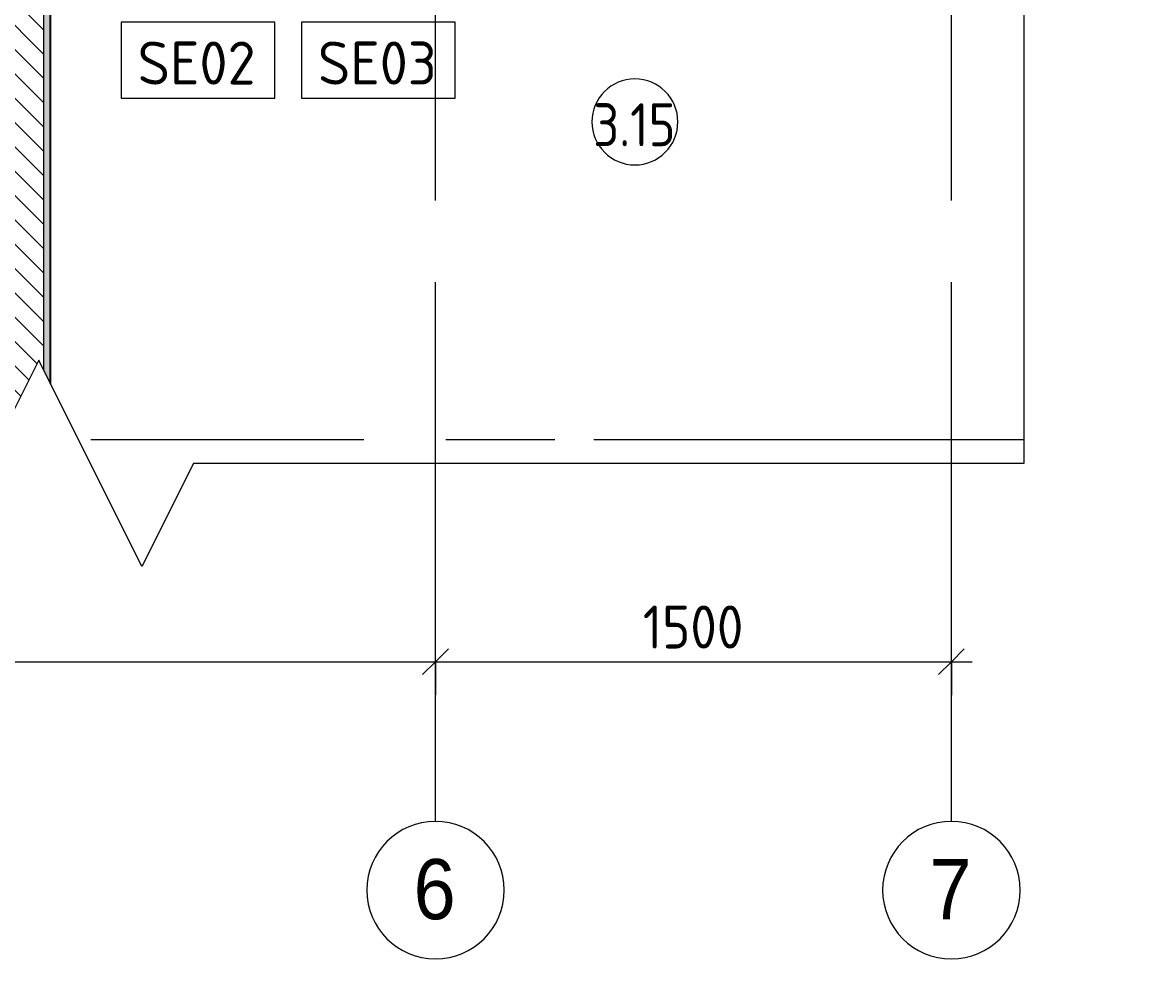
# Model space of a CAD drawing. Header units: millimetres. Extents: x 63482 to 319368, y -8553 to 29000.
# Drawn here: x 77612 to 80825, y 10490 to 13214 of the extents above; entities that cross this region are included whole.
import ezdxf

# ---------------------------------------------------------------- set-up
doc = ezdxf.new("R2010")
doc.units = ezdxf.units.MM
doc.linetypes.add('Осевая', pattern=[1587.5, 317.5, -238.125, 793.75, -238.125])
for name, color, linetype, lineweight in [('A-ANNO-DIMS', 7, 'Continuous', 9), ('A-ANNO-DIMS-50', 7, 'Continuous', 9), ('A-AREA-IDEN', 7, 'Continuous', 9), ('A-DETL-GENF', 7, 'Continuous', 9), ('A-WALL', 7, 'Continuous', 9), ('I-WALL', 7, 'Continuous', 9), ('P-SANR-FIXT-IDEN', 7, 'Continuous', 9), ('Оси', 7, 'Continuous', 9), ('Оси-1', 7, 'Continuous', 20), ('Оси-2', 7, 'Осевая', 9)]:
    doc.layers.add(name, color=color, linetype=linetype, lineweight=lineweight)
doc.layers.add('A-WALL-1', color=7, linetype='Continuous', lineweight=25, true_color=0x3c3c3c)
doc.layers.add('A-WALL-FNSH-1', color=7, linetype='Continuous', lineweight=15, true_color=0x3c3c3c)
doc.styles.add('Arial', font='arial.ttf', dxfattribs={"width": 0.9, "height": 175})
doc.styles.add('GOST Common', font='GOST_Common.ttf', dxfattribs={"height": 125})
doc.styles.add('GOST Common_2', font='GOST_Common.ttf', dxfattribs={"width": 0.9, "height": 125})
doc.styles.add('ISOCPEUR', font='isocpeur.ttf', dxfattribs={"width": 0.9, "height": 125})
doc.dimstyles.new('ISO-2_5_0_9К_БОЛЬШОЙ', dxfattribs={"dimscale": 304.8, "dimtxt": 124.497647, "dimasz": 0.246063, "dimexe": 0.19685, "dimexo": 0.492126, "dimgap": 0, "dimtad": 1, "dimdec": 0, "dimrnd": 10, "dimzin": 0, "dimdsep": 46, "dimtxsty": 'ISOCPEUR', "dimblk1": 'OBLIQUE', "dimblk2": 'OBLIQUE', "dimsah": 1, "dimcen": 0.09, "dimdle": 0.19685, "dimazin": 0, "dimtfac": 1, "dimtdec": 4, "dimtix": 1, "dimtmove": 0, "dimatfit": 3, "dimfxl": 1, "dimtvp": 1, "dimtolj": 1, "dimtzin": 0, "dimarcsym": 2})

# ---------------------------------------------------------------- blocks, each defined once
blk = doc.blocks.new('DET_L_Линия разрыва - М100-31033772-Фрагмент 3_5')
at = {"layer": 'A-DETL-GENF'}
for p, q in [((1900, 300), (1750, 0)), ((2200, -300), (1900, 300)), ((1750, 0), (348, 0)), ((2350, 0), (2200, -300)), ((4100, 0), (2350, 0))]:
    blk.add_line(p, q, dxfattribs=at)
blk = doc.blocks.new('DET_L_Линия разрыва - М100-31033879-Фрагмент 3_5')
at = {"layer": 'A-DETL-GENF'}
for p, q in [((2564.1, 300), (2414.1, 0)), ((2864.1, -300), (2564.1, 300)), ((3014.1, 0), (2864.1, -300)), ((5428.2, 0), (3014.1, 0))]:
    blk.add_line(p, q, dxfattribs=at)
blk = doc.blocks.new('Ось сетки - D8-29747960-Фрагмент 3_5')
at = {"layer": 'Оси-1'}
for start, end in [(360, 180), (180, 360)]:
    blk.add_arc((0, 0), 4, start, end, dxfattribs=at)
blk = doc.blocks.new('М_сантехническая_рамка1 - В рамке-30590747-Фрагмент 3_5')
at = {"layer": 'P-SANR-FIXT-IDEN'}
for p, q in [((4.293, 2.24), (-4.639, 2.24)), ((-4.639, 2.24), (-4.639, -2.178)), ((4.293, -2.178), (4.293, 2.24)), ((-4.639, -2.178), (4.293, -2.178))]:
    blk.add_line(p, q, dxfattribs=at)
blk = doc.blocks.new('DIMBLOCK34-Фрагмент 3_5')
at = {"layer": 'A-ANNO-DIMS-50'}
for p, q in [((75814.3, 11257.4), (75814.3, 11414.3)), ((78814.3, 11257.4), (78814.3, 11414.3)), ((75814.3, 11354.3), (78814.3, 11354.3)), ((75814.3, 11354.3), (75814.3, 11257.4)), ((78814.3, 11354.3), (78814.3, 11257.4))]:
    blk.add_line(p, q, dxfattribs=at)
at = {"layer": 'A-ANNO-DIMS-50', "lineweight": 20}
for p, q in [((75814.3, 11354.3), (75851.8, 11391.8)), ((78814.3, 11354.3), (78851.8, 11391.8)), ((75814.3, 11354.3), (75776.8, 11316.8)), ((78814.3, 11354.3), (78776.8, 11316.8))]:
    blk.add_line(p, q, dxfattribs=at)
at = {"layer": 'A-ANNO-DIMS-50', "color": 0, "insert": (77156.2, 11517.7), "char_height": 125, "width": 379.239, "attachment_point": 1, "line_spacing_factor": 1.149209, "style": 'ISOCPEUR'}
blk.add_mtext('3000', dxfattribs=at)
blk = doc.blocks.new('_Oblique')
at = {"color": 0, "linetype": 'ByBlock', "lineweight": -2}
blk.add_line((-0.5, -0.5), (0.5, 0.5), dxfattribs=at)
blk = doc.blocks.new('DIMBLOCK35-Фрагмент 3_5')
at = {"layer": 'A-ANNO-DIMS-50'}
for p, q in [((78814.3, 11257.4), (78814.3, 11414.3)), ((80314.3, 11257.4), (80314.3, 11414.3)), ((78814.3, 11354.3), (80374.3, 11354.3)), ((78814.3, 11354.3), (78814.3, 11257.4)), ((80314.3, 11354.3), (80314.3, 11257.4))]:
    blk.add_line(p, q, dxfattribs=at)
at = {"layer": 'A-ANNO-DIMS-50', "lineweight": 20}
for p, q in [((78814.3, 11354.3), (78851.8, 11391.8)), ((80314.3, 11354.3), (80351.8, 11391.8)), ((78814.3, 11354.3), (78776.8, 11316.8)), ((80314.3, 11354.3), (80276.8, 11316.8))]:
    blk.add_line(p, q, dxfattribs=at)
at = {"layer": 'A-ANNO-DIMS-50', "color": 0, "insert": (79417, 11517.7), "char_height": 125, "width": 353.382, "attachment_point": 1, "line_spacing_factor": 1.149209, "style": 'ISOCPEUR'}
blk.add_mtext('1500', dxfattribs=at)
blk = doc.blocks.new('Марка_Помещения - Номер-25198446-Фрагмент 3_5')
at = {"layer": 'A-AREA-IDEN'}
for start, end in [(360, 180), (180, 360)]:
    blk.add_arc((0, 0), 2.5, start, end, dxfattribs=at)

msp = doc.modelspace()

# ---------------------------------------------------------------- hatches: boundary and pattern name
at = {"layer": 'I-WALL'}
h = msp.add_hatch(dxfattribs=at)
h.set_pattern_fill('FP_20', color=256, style=0, pattern_type=2)
h.set_pattern_definition([(135, (61804.263, 0), (-35.35534, -35.35534), [])])
h.paths.add_polyline_path([(77510.5, 11931), (77660.5, 12231), (77674.3, 12203.4), (77674.3, 14980), (77474.3, 14980), (77474.3, 11931)])
h = msp.add_hatch(dxfattribs=at)
h.set_pattern_fill('FP_10', color=256, style=0, pattern_type=2)
h.set_pattern_definition([(0, (61804.263, 0), (60.96, 15.24), [5.029, -40.691, 5.029, -40.691, -243.84]), (0, (61804.263, 0), (60.96, 15.24), [-91.44, 5.029, -86.411, 5.029, -40.691, -106.68]), (0, (61804.263, 0), (60.96, 15.24), [-228.6, 5.029, -25.451, 5.029, -71.171]), (120, (61827.123, 7.62), (-43.678227, 45.172909), [5.029, -40.691, 5.029, -40.691, -243.84]), (120, (61827.123, 7.62), (-43.678227, 45.172909), [-91.44, 5.029, -86.411, 5.029, -40.691, -106.68]), (120, (61827.123, 7.62), (-43.678227, 45.172909), [-228.6, 5.029, -25.451, 5.029, -71.171]), (240, (61834.743, 38.1), (-17.281773, -60.412909), [5.029, -40.691, 5.029, -40.691, -243.84]), (240, (61834.743, 38.1), (-17.281773, -60.412909), [-91.44, 5.029, -86.411, 5.029, -40.691, -106.68]), (240, (61834.743, 38.1), (-17.281773, -60.412909), [-228.6, 5.029, -25.451, 5.029, -71.171])])
h.paths.add_polyline_path([(77694.3, 12163.4), (77694.3, 14250), (77674.3, 14250), (77674.3, 12203.4), (77687.5, 12176.9)])

# ---------------------------------------------------------------- linework, layer by layer
at = {"layer": 'A-WALL'}
msp.add_line((77674.3, 14350), (77674.3, 12203.4), dxfattribs=at)
at = {"layer": 'A-WALL-1'}
msp.add_line((77694.3, 14250), (77694.3, 12163.4), dxfattribs=at)
at = {"layer": 'A-WALL-FNSH-1'}
msp.add_line((77695.3, 12161.4), (77695.3, 14249), dxfattribs=at)
at = {"layer": 'Оси'}
for p, q in [((78814.3, 10890.1), (78814.3, 12140.1)), ((80314.3, 10890.1), (80314.3, 12140.1)), ((79274.6, 12000), (80524.6, 12000))]:
    msp.add_line(p, q, dxfattribs=at)
at = {"layer": 'Оси-2'}
for p, q in [((78814.3, 12140.1), (78814.3, 14432)), ((80314.3, 12140.1), (80314.3, 14432)), ((75669, 12000), (79274.6, 12000))]:
    msp.add_line(p, q, dxfattribs=at)

# ---------------------------------------------------------------- block references
at = {"layer": 'A-AREA-IDEN', "xscale": 49.99999999999998, "yscale": 49.99999999999998, "zscale": 49.99999999999998}
msp.add_blockref('Марка_Помещения - Номер-25198446-Фрагмент 3_5', (79394, 12923.9), dxfattribs=at)
at = {"layer": 'A-DETL-GENF', "rotation": 90.00000000000007}
msp.add_blockref('DET_L_Линия разрыва - М100-31033772-Фрагмент 3_5', (80524.6, 11583), dxfattribs=at)
at = {"layer": 'A-DETL-GENF'}
msp.add_blockref('DET_L_Линия разрыва - М100-31033879-Фрагмент 3_5', (75096.4, 11931), dxfattribs=at)
at = {"layer": 'P-SANR-FIXT-IDEN', "xscale": 49.99999999999998, "yscale": 49.99999999999998, "zscale": 49.99999999999998}
for p in [(78132.4, 13102.2), (78656.6, 13102.2)]:
    msp.add_blockref('М_сантехническая_рамка1 - В рамке-30590747-Фрагмент 3_5', p, dxfattribs=at)
at = {"layer": 'Оси-1', "xscale": 49.99999999999998, "yscale": 49.99999999999998, "zscale": 49.99999999999998}
for p in [(78814.3, 10690.1), (80314.3, 10690.1)]:
    msp.add_blockref('Ось сетки - D8-29747960-Фрагмент 3_5', p, dxfattribs=at)

# ---------------------------------------------------------------- texts
at = {"layer": 'A-AREA-IDEN', "insert": (79273, 12978.2), "char_height": 125, "width": 303.038, "attachment_point": 1, "style": 'GOST Common_2'}
msp.add_mtext('3.15', dxfattribs=at)
at = {"layer": 'P-SANR-FIXT-IDEN', "char_height": 125, "width": 444.937, "attachment_point": 1, "style": 'GOST Common'}
for s, insert in [('SE02', (77948.1, 13157.6)), ('SE03', (78472.3, 13157.6))]:
    msp.add_mtext(s, dxfattribs=dict(at, insert=insert))
at = {"layer": 'Оси', "char_height": 175, "width": 151.519, "attachment_point": 1, "style": 'Arial'}
for s, insert in [('\\fArial|b0|i0|c204|p34|;\\W.9;6', (78750.5, 10780.5)), ('\\fArial|b0|i0|c204|p34|;\\W.9;7', (80250.5, 10780.5))]:
    msp.add_mtext(s, dxfattribs=dict(at, insert=insert))

# ---------------------------------------------------------------- dimensions: what is measured, and where the dimension line sits
at = {"layer": 'A-ANNO-DIMS'}
for base, p1, p2, override, picture, middle in [((78814.3, 11354.3), (75814.3, 11407.4), (78814.3, 11407.4), {"dimpost": '<>', "dimfxl": 3000}, 'DIMBLOCK34-Фрагмент 3_5', (77314.3, 11416.8)), ((80314.3, 11354.3), (78814.3, 11407.4), (80314.3, 11407.4), {"dimpost": '<>', "dimfxl": 1500}, 'DIMBLOCK35-Фрагмент 3_5', (79564.3, 11416.8))]:
    dim = msp.add_linear_dim(base=base, p1=p1, p2=p2, dimstyle='ISO-2_5_0_9К_БОЛЬШОЙ', override=override, dxfattribs=at)
    dim.commit()
    dim.dimension.update_dxf_attribs({"geometry": picture, "text_midpoint": middle})

doc.saveas('drawing.dxf')
